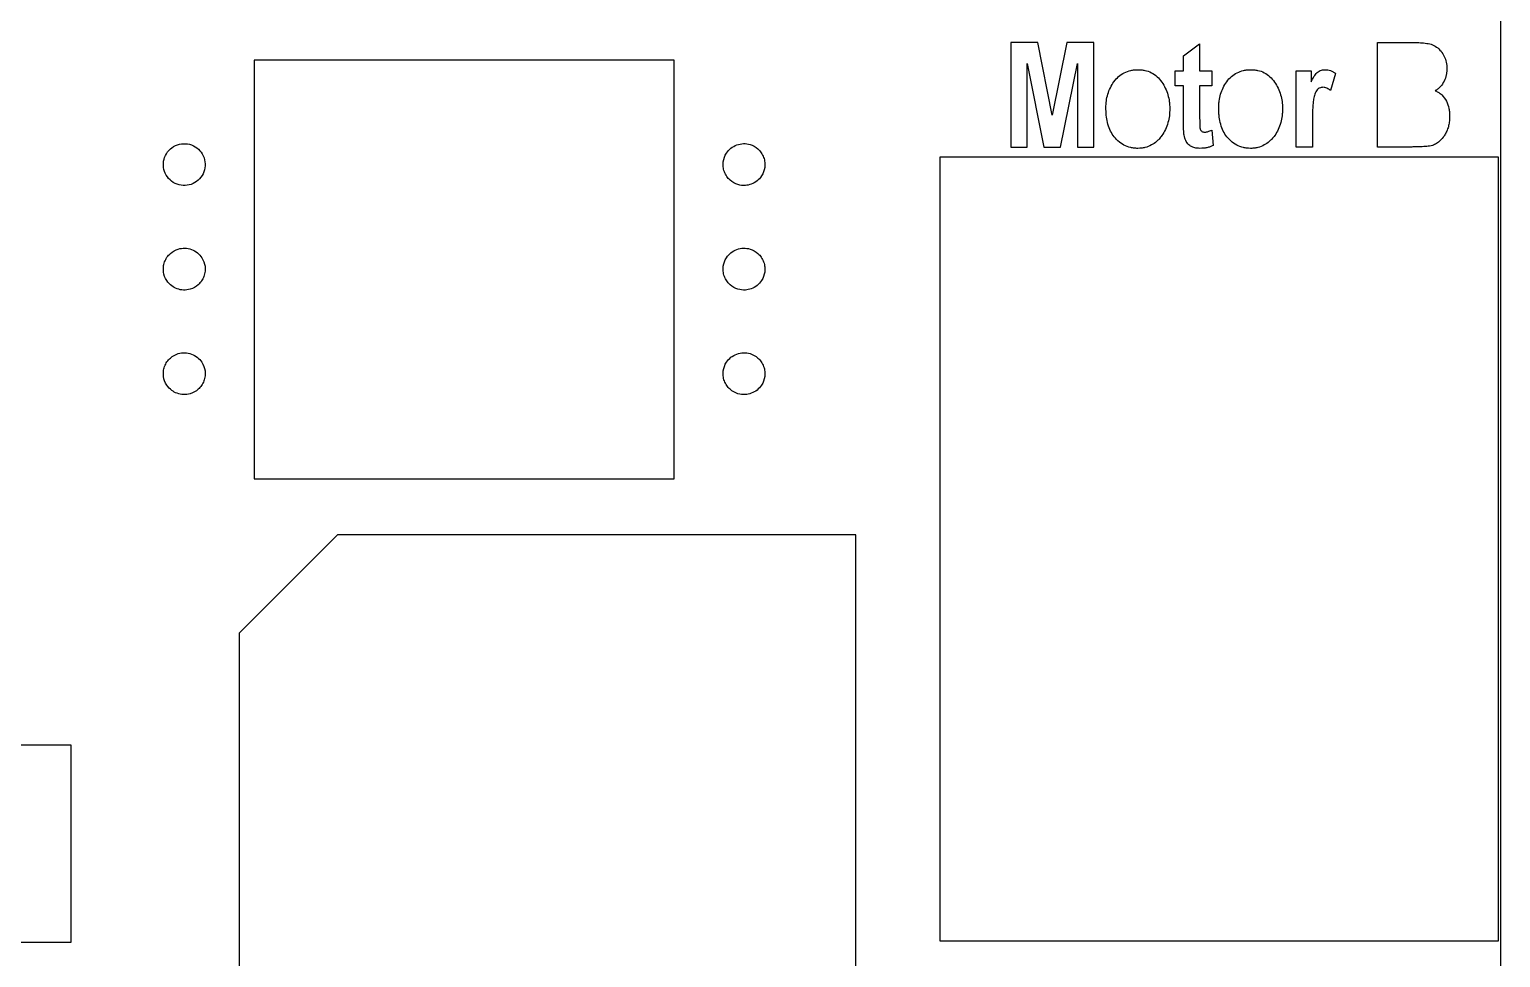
# Model space of a CAD drawing. Header units: millimetres. Extents: x -165 to 165, y -165 to 165.
# Drawn here: x -36.73 to -15.63, y -95.84 to -82.53 of the extents above; entities that cross this region are included whole.
import ezdxf

# ---------------------------------------------------------------- set-up
doc = ezdxf.new("R2010")
doc.units = ezdxf.units.MM
doc.layers.get('0').update_dxf_attribs({"linetype": 'CONTINUOUS'})

msp = doc.modelspace()

# ---------------------------------------------------------------- linework, layer by layer
for p, q in [((-20.18, -82.903), (-19.947, -82.732)), ((-19.947, -82.732), (-19.947, -83.122)), ((-17.395, -84.213), (-17.395, -82.713)), ((-17.395, -82.713), (-16.891, -82.713)), ((-20.18, -83.122), (-20.18, -82.903)), ((-20.297, -83.336), (-20.297, -83.122)), ((-20.297, -83.122), (-20.18, -83.122)), ((-19.947, -83.122), (-19.771, -83.122)), ((-19.771, -83.122), (-19.771, -83.336)), ((-18.564, -84.213), (-18.564, -83.122)), ((-18.564, -83.122), (-18.349, -83.122)), ((-18.349, -83.122), (-18.349, -83.277)), ((-17.999, -83.157), (-18.073, -83.403)), ((-20.18, -83.336), (-20.297, -83.336)), ((-20.18, -83.818), (-20.18, -83.336)), ((-19.771, -83.336), (-19.947, -83.336)), ((-19.947, -83.336), (-19.947, -83.787)), ((-18.33, -83.876), (-18.33, -84.213)), ((-19.773, -83.971), (-19.752, -84.189)), ((-18.33, -84.213), (-18.564, -84.213)), ((-16.975, -84.213), (-17.395, -84.213))]:
    msp.add_line(p, q)
for points in [[(-15.632, -104.844), (-58.632, -104.844), (-58.632, -61.844), (-15.632, -61.844)], [(-22.654, -84.213), (-22.421, -84.213), (-22.421, -83.013), (-22.181, -84.213), (-21.944, -84.213), (-21.7, -83.013), (-21.7, -84.213), (-21.466, -84.213), (-21.466, -82.713), (-21.849, -82.713), (-22.06, -83.756), (-22.268, -82.713), (-22.654, -82.713)], [(-33.506, -88.972), (-27.481, -88.972), (-27.481, -82.965), (-33.506, -82.965)], [(-15.662, -84.357), (-23.67, -84.357), (-23.67, -95.602), (-15.662, -95.602)], [(-24.876, -89.775), (-32.309, -89.775), (-33.718, -91.185), (-33.718, -97.409), (-32.512, -98.616), (-24.876, -98.616)], [(-38.141, -95.618), (-36.129, -95.618), (-36.129, -92.792), (-38.141, -92.792)]]:
    msp.add_lwpolyline(points, close=True)
for points, knots in [([(-16.891, -82.713), (-16.85, -82.713), (-16.821, -82.714), (-16.802, -82.715), (-16.775, -82.716), (-16.746, -82.718), (-16.715, -82.722), (-16.682, -82.726), (-16.653, -82.732), (-16.628, -82.739), (-16.6, -82.748), (-16.573, -82.761), (-16.549, -82.778), (-16.526, -82.795), (-16.505, -82.815), (-16.486, -82.839), (-16.468, -82.862), (-16.452, -82.887), (-16.439, -82.914), (-16.426, -82.94), (-16.416, -82.968), (-16.41, -82.997), (-16.407, -83.011), (-16.405, -83.026), (-16.404, -83.041), (-16.403, -83.051), (-16.402, -83.065), (-16.401, -83.085)], [0, 0, 0, 0, 0.125, 0.125, 0.125, 0.25, 0.25, 0.25, 0.375, 0.375, 0.375, 0.5, 0.5, 0.5, 0.625, 0.625, 0.625, 0.75, 0.75, 0.75, 0.875, 0.875, 0.875, 0.9375, 0.9375, 0.9375, 1, 1, 1, 1]), ([(-21.291, -83.652), (-21.29, -83.63), (-21.29, -83.613), (-21.289, -83.602), (-21.288, -83.585), (-21.286, -83.568), (-21.284, -83.553), (-21.28, -83.52), (-21.273, -83.487), (-21.263, -83.455), (-21.254, -83.424), (-21.242, -83.393), (-21.227, -83.362), (-21.212, -83.331), (-21.195, -83.302), (-21.176, -83.276), (-21.156, -83.248), (-21.133, -83.224), (-21.109, -83.202), (-21.085, -83.181), (-21.057, -83.162), (-21.027, -83.147), (-20.997, -83.132), (-20.966, -83.121), (-20.933, -83.113), (-20.916, -83.109), (-20.9, -83.107), (-20.884, -83.105), (-20.872, -83.104), (-20.856, -83.103), (-20.834, -83.103)], [0, 0, 0, 0, 0.0625, 0.0625, 0.0625, 0.125, 0.125, 0.125, 0.25, 0.25, 0.25, 0.375, 0.375, 0.375, 0.5, 0.5, 0.5, 0.625, 0.625, 0.625, 0.75, 0.75, 0.75, 0.875, 0.875, 0.875, 0.9375, 0.9375, 0.9375, 1, 1, 1, 1]), ([(-20.834, -83.103), (-20.811, -83.103), (-20.794, -83.104), (-20.783, -83.105), (-20.766, -83.107), (-20.749, -83.109), (-20.733, -83.113), (-20.699, -83.12), (-20.667, -83.131), (-20.638, -83.146), (-20.608, -83.162), (-20.581, -83.181), (-20.556, -83.204), (-20.533, -83.225), (-20.511, -83.251), (-20.49, -83.281), (-20.47, -83.308), (-20.453, -83.337), (-20.439, -83.368), (-20.423, -83.4), (-20.411, -83.431), (-20.403, -83.462), (-20.393, -83.493), (-20.387, -83.526), (-20.382, -83.561), (-20.379, -83.578), (-20.378, -83.594), (-20.377, -83.611), (-20.376, -83.622), (-20.376, -83.639), (-20.375, -83.661)], [0, 0, 0, 0, 0.0625, 0.0625, 0.0625, 0.125, 0.125, 0.125, 0.25, 0.25, 0.25, 0.375, 0.375, 0.375, 0.5, 0.5, 0.5, 0.625, 0.625, 0.625, 0.75, 0.75, 0.75, 0.875, 0.875, 0.875, 0.9375, 0.9375, 0.9375, 1, 1, 1, 1]), ([(-19.674, -83.652), (-19.673, -83.63), (-19.673, -83.613), (-19.672, -83.602), (-19.671, -83.585), (-19.67, -83.568), (-19.667, -83.553), (-19.663, -83.52), (-19.656, -83.487), (-19.647, -83.455), (-19.637, -83.424), (-19.625, -83.393), (-19.61, -83.362), (-19.595, -83.331), (-19.578, -83.302), (-19.559, -83.276), (-19.539, -83.248), (-19.517, -83.224), (-19.492, -83.202), (-19.468, -83.181), (-19.44, -83.162), (-19.41, -83.147), (-19.38, -83.132), (-19.349, -83.121), (-19.316, -83.113), (-19.3, -83.109), (-19.283, -83.107), (-19.267, -83.105), (-19.256, -83.104), (-19.239, -83.103), (-19.217, -83.103)], [0, 0, 0, 0, 0.0625, 0.0625, 0.0625, 0.125, 0.125, 0.125, 0.25, 0.25, 0.25, 0.375, 0.375, 0.375, 0.5, 0.5, 0.5, 0.625, 0.625, 0.625, 0.75, 0.75, 0.75, 0.875, 0.875, 0.875, 0.9375, 0.9375, 0.9375, 1, 1, 1, 1]), ([(-19.217, -83.103), (-19.194, -83.103), (-19.178, -83.104), (-19.166, -83.105), (-19.149, -83.107), (-19.133, -83.109), (-19.116, -83.113), (-19.082, -83.12), (-19.05, -83.131), (-19.021, -83.146), (-18.991, -83.162), (-18.964, -83.181), (-18.939, -83.204), (-18.916, -83.225), (-18.894, -83.251), (-18.873, -83.281), (-18.854, -83.308), (-18.837, -83.337), (-18.822, -83.368), (-18.807, -83.4), (-18.794, -83.431), (-18.786, -83.462), (-18.777, -83.493), (-18.77, -83.526), (-18.765, -83.561), (-18.763, -83.578), (-18.761, -83.594), (-18.76, -83.611), (-18.759, -83.622), (-18.759, -83.639), (-18.758, -83.661)], [0, 0, 0, 0, 0.0625, 0.0625, 0.0625, 0.125, 0.125, 0.125, 0.25, 0.25, 0.25, 0.375, 0.375, 0.375, 0.5, 0.5, 0.5, 0.625, 0.625, 0.625, 0.75, 0.75, 0.75, 0.875, 0.875, 0.875, 0.9375, 0.9375, 0.9375, 1, 1, 1, 1]), ([(-18.349, -83.277), (-18.334, -83.248), (-18.323, -83.228), (-18.315, -83.215), (-18.311, -83.208), (-18.305, -83.198), (-18.296, -83.186), (-18.288, -83.175), (-18.281, -83.166), (-18.274, -83.158), (-18.265, -83.148), (-18.257, -83.14), (-18.249, -83.134), (-18.24, -83.127), (-18.23, -83.121), (-18.218, -83.116), (-18.208, -83.112), (-18.196, -83.108), (-18.185, -83.106), (-18.177, -83.104), (-18.165, -83.103), (-18.15, -83.103)], [0, 0, 0, 0, 0.25, 0.25, 0.25, 0.375, 0.375, 0.375, 0.5, 0.5, 0.5, 0.625, 0.625, 0.625, 0.75, 0.75, 0.75, 0.875, 0.875, 0.875, 1, 1, 1, 1]), ([(-18.15, -83.103), (-18.132, -83.103), (-18.118, -83.105), (-18.109, -83.106), (-18.097, -83.108), (-18.084, -83.112), (-18.07, -83.117), (-18.057, -83.122), (-18.044, -83.128), (-18.033, -83.135), (-18.025, -83.139), (-18.014, -83.147), (-17.999, -83.157)], [0, 0, 0, 0, 0.25, 0.25, 0.25, 0.5, 0.5, 0.5, 0.75, 0.75, 0.75, 1, 1, 1, 1]), ([(-16.401, -83.085), (-16.402, -83.106), (-16.403, -83.122), (-16.404, -83.132), (-16.405, -83.148), (-16.408, -83.164), (-16.411, -83.179), (-16.418, -83.21), (-16.428, -83.239), (-16.443, -83.268), (-16.457, -83.297), (-16.475, -83.323), (-16.495, -83.346), (-16.507, -83.359), (-16.518, -83.37), (-16.529, -83.379), (-16.538, -83.386), (-16.551, -83.394), (-16.569, -83.405)], [0, 0, 0, 0, 0.125, 0.125, 0.125, 0.25, 0.25, 0.25, 0.5, 0.5, 0.5, 0.75, 0.75, 0.75, 0.875, 0.875, 0.875, 1, 1, 1, 1]), ([(-18.179, -83.356), (-18.187, -83.356), (-18.193, -83.357), (-18.198, -83.357), (-18.203, -83.358), (-18.209, -83.359), (-18.215, -83.362), (-18.227, -83.366), (-18.238, -83.372), (-18.248, -83.379), (-18.266, -83.393), (-18.28, -83.413), (-18.291, -83.438), (-18.299, -83.459), (-18.306, -83.482), (-18.311, -83.509), (-18.315, -83.529), (-18.318, -83.553), (-18.321, -83.582), (-18.324, -83.619), (-18.327, -83.668), (-18.328, -83.729), (-18.329, -83.758), (-18.33, -83.807), (-18.33, -83.876)], [0, 0, 0, 0, 0.03125, 0.03125, 0.03125, 0.0625, 0.0625, 0.0625, 0.125, 0.125, 0.125, 0.25, 0.25, 0.25, 0.375, 0.375, 0.375, 0.5, 0.5, 0.5, 0.75, 0.75, 0.75, 1, 1, 1, 1]), ([(-18.073, -83.403), (-18.083, -83.395), (-18.091, -83.389), (-18.096, -83.385), (-18.104, -83.379), (-18.113, -83.375), (-18.122, -83.37), (-18.132, -83.365), (-18.141, -83.362), (-18.15, -83.36), (-18.156, -83.358), (-18.166, -83.357), (-18.179, -83.356)], [0, 0, 0, 0, 0.25, 0.25, 0.25, 0.5, 0.5, 0.5, 0.75, 0.75, 0.75, 1, 1, 1, 1]), ([(-16.569, -83.405), (-16.546, -83.416), (-16.53, -83.424), (-16.519, -83.431), (-16.503, -83.441), (-16.489, -83.452), (-16.475, -83.466), (-16.449, -83.491), (-16.427, -83.521), (-16.409, -83.555), (-16.393, -83.587), (-16.381, -83.622), (-16.373, -83.661), (-16.369, -83.68), (-16.366, -83.698), (-16.365, -83.717), (-16.364, -83.729), (-16.363, -83.748), (-16.362, -83.772)], [0, 0, 0, 0, 0.125, 0.125, 0.125, 0.25, 0.25, 0.25, 0.5, 0.5, 0.5, 0.75, 0.75, 0.75, 0.875, 0.875, 0.875, 1, 1, 1, 1]), ([(-20.832, -84.232), (-20.855, -84.232), (-20.873, -84.231), (-20.884, -84.23), (-20.901, -84.228), (-20.919, -84.225), (-20.936, -84.221), (-20.97, -84.213), (-21.002, -84.201), (-21.033, -84.185), (-21.063, -84.169), (-21.092, -84.149), (-21.118, -84.125), (-21.145, -84.101), (-21.168, -84.075), (-21.187, -84.048), (-21.224, -83.995), (-21.252, -83.932), (-21.269, -83.859), (-21.277, -83.827), (-21.282, -83.793), (-21.286, -83.756), (-21.288, -83.739), (-21.289, -83.722), (-21.289, -83.704), (-21.29, -83.693), (-21.29, -83.675), (-21.291, -83.652)], [0, 0, 0, 0, 0.0625, 0.0625, 0.0625, 0.125, 0.125, 0.125, 0.25, 0.25, 0.25, 0.375, 0.375, 0.375, 0.5, 0.5, 0.5, 0.75, 0.75, 0.75, 0.875, 0.875, 0.875, 0.9375, 0.9375, 0.9375, 1, 1, 1, 1]), ([(-20.375, -83.661), (-20.375, -83.684), (-20.376, -83.701), (-20.377, -83.712), (-20.378, -83.729), (-20.379, -83.745), (-20.381, -83.763), (-20.386, -83.797), (-20.392, -83.83), (-20.402, -83.863), (-20.421, -83.931), (-20.45, -83.993), (-20.487, -84.047), (-20.499, -84.064), (-20.513, -84.082), (-20.529, -84.099), (-20.539, -84.111), (-20.551, -84.122), (-20.565, -84.134), (-20.587, -84.153), (-20.611, -84.169), (-20.637, -84.183), (-20.667, -84.199), (-20.698, -84.212), (-20.731, -84.22), (-20.748, -84.224), (-20.765, -84.228), (-20.782, -84.229), (-20.793, -84.23), (-20.81, -84.232), (-20.832, -84.232)], [0, 0, 0, 0, 0.0625, 0.0625, 0.0625, 0.125, 0.125, 0.125, 0.25, 0.25, 0.25, 0.5, 0.5, 0.5, 0.581633, 0.581633, 0.581633, 0.642857, 0.642857, 0.642857, 0.75, 0.75, 0.75, 0.875, 0.875, 0.875, 0.9375, 0.9375, 0.9375, 1, 1, 1, 1]), ([(-19.216, -84.232), (-19.239, -84.232), (-19.256, -84.231), (-19.267, -84.23), (-19.285, -84.228), (-19.302, -84.225), (-19.319, -84.221), (-19.353, -84.213), (-19.385, -84.201), (-19.416, -84.185), (-19.446, -84.169), (-19.475, -84.149), (-19.501, -84.125), (-19.528, -84.101), (-19.551, -84.075), (-19.57, -84.048), (-19.608, -83.995), (-19.635, -83.932), (-19.652, -83.859), (-19.66, -83.827), (-19.665, -83.793), (-19.669, -83.756), (-19.671, -83.739), (-19.672, -83.722), (-19.673, -83.704), (-19.673, -83.693), (-19.674, -83.675), (-19.674, -83.652)], [0, 0, 0, 0, 0.0625, 0.0625, 0.0625, 0.125, 0.125, 0.125, 0.25, 0.25, 0.25, 0.375, 0.375, 0.375, 0.5, 0.5, 0.5, 0.75, 0.75, 0.75, 0.875, 0.875, 0.875, 0.9375, 0.9375, 0.9375, 1, 1, 1, 1]), ([(-18.758, -83.661), (-18.759, -83.684), (-18.759, -83.701), (-18.76, -83.712), (-18.761, -83.729), (-18.762, -83.745), (-18.765, -83.763), (-18.769, -83.797), (-18.776, -83.83), (-18.785, -83.863), (-18.804, -83.931), (-18.833, -83.993), (-18.87, -84.047), (-18.882, -84.064), (-18.896, -84.082), (-18.912, -84.099), (-18.923, -84.111), (-18.935, -84.122), (-18.948, -84.134), (-18.97, -84.153), (-18.994, -84.169), (-19.02, -84.183), (-19.05, -84.199), (-19.081, -84.212), (-19.115, -84.22), (-19.131, -84.224), (-19.148, -84.228), (-19.165, -84.229), (-19.176, -84.23), (-19.193, -84.232), (-19.216, -84.232)], [0, 0, 0, 0, 0.0625, 0.0625, 0.0625, 0.125, 0.125, 0.125, 0.25, 0.25, 0.25, 0.5, 0.5, 0.5, 0.581633, 0.581633, 0.581633, 0.642857, 0.642857, 0.642857, 0.75, 0.75, 0.75, 0.875, 0.875, 0.875, 0.9375, 0.9375, 0.9375, 1, 1, 1, 1]), ([(-20.166, -84.063), (-20.169, -84.049), (-20.171, -84.038), (-20.172, -84.028), (-20.173, -84.019), (-20.174, -84.008), (-20.175, -83.993), (-20.176, -83.978), (-20.177, -83.961), (-20.178, -83.941), (-20.179, -83.916), (-20.18, -83.892), (-20.18, -83.87), (-20.18, -83.859), (-20.18, -83.842), (-20.18, -83.818)], [0, 0, 0, 0, 0.142857, 0.142857, 0.142857, 0.285714, 0.285714, 0.285714, 0.5, 0.5, 0.5, 0.785714, 0.785714, 0.785714, 1, 1, 1, 1]), ([(-19.947, -83.787), (-19.947, -83.811), (-19.946, -83.839), (-19.946, -83.872), (-19.945, -83.899), (-19.944, -83.918), (-19.943, -83.929), (-19.942, -83.935), (-19.942, -83.94), (-19.942, -83.943), (-19.941, -83.947), (-19.94, -83.951), (-19.939, -83.957)], [0, 0, 0, 0, 0.5, 0.5, 0.5, 0.833333, 0.833333, 0.833333, 0.916667, 0.916667, 0.916667, 1, 1, 1, 1]), ([(-16.362, -83.772), (-16.363, -83.801), (-16.364, -83.823), (-16.366, -83.839), (-16.368, -83.86), (-16.372, -83.882), (-16.377, -83.905), (-16.382, -83.926), (-16.388, -83.947), (-16.397, -83.969), (-16.405, -83.99), (-16.415, -84.01), (-16.426, -84.029), (-16.435, -84.044), (-16.445, -84.059), (-16.456, -84.073), (-16.473, -84.096), (-16.492, -84.116), (-16.511, -84.132), (-16.529, -84.147), (-16.547, -84.16), (-16.565, -84.17), (-16.575, -84.176), (-16.585, -84.18), (-16.596, -84.184), (-16.603, -84.187), (-16.614, -84.19), (-16.628, -84.194)], [0, 0, 0, 0, 0.125, 0.125, 0.125, 0.25, 0.25, 0.25, 0.375, 0.375, 0.375, 0.5, 0.5, 0.5, 0.6, 0.6, 0.6, 0.75, 0.75, 0.75, 0.875, 0.875, 0.875, 0.9375, 0.9375, 0.9375, 1, 1, 1, 1]), ([(-34.61, -84.746), (-34.648, -84.732), (-34.681, -84.712), (-34.71, -84.685), (-34.739, -84.658), (-34.762, -84.627), (-34.779, -84.59), (-34.795, -84.554), (-34.805, -84.516), (-34.806, -84.476), (-34.808, -84.436), (-34.801, -84.398), (-34.788, -84.361), (-34.774, -84.324), (-34.754, -84.291), (-34.727, -84.261), (-34.7, -84.232), (-34.669, -84.209), (-34.632, -84.192), (-34.596, -84.176), (-34.558, -84.166), (-34.518, -84.165), (-34.479, -84.163), (-34.441, -84.169), (-34.403, -84.183)], [0, 0, 0, 0, 0.0625, 0.0625, 0.0625, 0.125, 0.125, 0.125, 0.1875, 0.1875, 0.1875, 0.25, 0.25, 0.25, 0.3125, 0.3125, 0.3125, 0.375, 0.375, 0.375, 0.4375, 0.4375, 0.4375, 0.5, 0.5, 0.5, 0.5]), ([(-26.584, -84.183), (-26.521, -84.16), (-26.458, -84.158), (-26.394, -84.177), (-26.352, -84.19), (-26.314, -84.211), (-26.281, -84.241), (-26.263, -84.257), (-26.247, -84.275), (-26.233, -84.295), (-26.219, -84.316), (-26.207, -84.338), (-26.199, -84.361), (-26.19, -84.384), (-26.185, -84.409), (-26.182, -84.433), (-26.18, -84.458), (-26.18, -84.482), (-26.183, -84.506), (-26.19, -84.55), (-26.205, -84.591), (-26.229, -84.628), (-26.265, -84.684), (-26.315, -84.723), (-26.377, -84.746)], [0.5, 0.5, 0.5, 0.5, 0.625, 0.625, 0.625, 0.6875, 0.6875, 0.6875, 0.71875, 0.71875, 0.71875, 0.75, 0.75, 0.75, 0.78125, 0.78125, 0.78125, 0.8125, 0.8125, 0.8125, 0.875, 0.875, 0.875, 1, 1, 1, 1]), ([(-19.942, -84.232), (-19.959, -84.232), (-19.972, -84.231), (-19.981, -84.23), (-19.993, -84.229), (-20.006, -84.227), (-20.018, -84.223), (-20.037, -84.219), (-20.053, -84.213), (-20.066, -84.205), (-20.074, -84.201), (-20.081, -84.197), (-20.088, -84.191), (-20.108, -84.176), (-20.125, -84.157), (-20.138, -84.134), (-20.145, -84.123), (-20.15, -84.111), (-20.155, -84.1), (-20.158, -84.092), (-20.161, -84.079), (-20.166, -84.063)], [0, 0, 0, 0, 0.125, 0.125, 0.125, 0.25, 0.25, 0.25, 0.416667, 0.416667, 0.416667, 0.5, 0.5, 0.5, 0.75, 0.75, 0.75, 0.875, 0.875, 0.875, 1, 1, 1, 1]), ([(-19.939, -83.957), (-19.935, -83.965), (-19.932, -83.971), (-19.929, -83.975), (-19.925, -83.98), (-19.92, -83.985), (-19.914, -83.988), (-19.908, -83.992), (-19.902, -83.995), (-19.895, -83.996), (-19.891, -83.997), (-19.884, -83.998), (-19.875, -83.999)], [0, 0, 0, 0, 0.25, 0.25, 0.25, 0.5, 0.5, 0.5, 0.75, 0.75, 0.75, 1, 1, 1, 1]), ([(-19.875, -83.999), (-19.864, -83.998), (-19.855, -83.997), (-19.849, -83.996), (-19.841, -83.994), (-19.832, -83.992), (-19.823, -83.989), (-19.811, -83.985), (-19.795, -83.979), (-19.773, -83.971)], [0, 0, 0, 0, 0.25, 0.25, 0.25, 0.5, 0.5, 0.5, 0.9999999, 0.9999999, 0.9999999, 0.9999999]), ([(-34.403, -84.183), (-34.365, -84.197), (-34.332, -84.217), (-34.303, -84.244), (-34.274, -84.271), (-34.251, -84.302), (-34.234, -84.339), (-34.217, -84.375), (-34.208, -84.413), (-34.207, -84.453), (-34.205, -84.493), (-34.211, -84.531), (-34.225, -84.568), (-34.238, -84.605), (-34.259, -84.638), (-34.286, -84.668), (-34.312, -84.697), (-34.344, -84.72), (-34.38, -84.737), (-34.417, -84.754), (-34.455, -84.763), (-34.494, -84.765), (-34.534, -84.766), (-34.572, -84.76), (-34.61, -84.746)], [0, 0, 0, 0, 0.0625, 0.0625, 0.0625, 0.125, 0.125, 0.125, 0.1875, 0.1875, 0.1875, 0.25, 0.25, 0.25, 0.3125, 0.3125, 0.3125, 0.375, 0.375, 0.375, 0.4375, 0.4375, 0.4375, 0.5, 0.5, 0.5, 0.5]), ([(-26.377, -84.746), (-26.405, -84.756), (-26.432, -84.762), (-26.461, -84.764), (-26.497, -84.767), (-26.532, -84.762), (-26.567, -84.752), (-26.61, -84.739), (-26.647, -84.718), (-26.68, -84.688), (-26.698, -84.672), (-26.714, -84.654), (-26.728, -84.634), (-26.742, -84.613), (-26.754, -84.591), (-26.762, -84.568), (-26.771, -84.545), (-26.776, -84.521), (-26.779, -84.496), (-26.781, -84.471), (-26.781, -84.447), (-26.778, -84.423), (-26.772, -84.379), (-26.756, -84.338), (-26.732, -84.301), (-26.696, -84.245), (-26.646, -84.206), (-26.584, -84.183)], [0, 0, 0, 0, 0.0625, 0.0625, 0.0625, 0.125, 0.125, 0.125, 0.1875, 0.1875, 0.1875, 0.21875, 0.21875, 0.21875, 0.25, 0.25, 0.25, 0.28125, 0.28125, 0.28125, 0.3125, 0.3125, 0.3125, 0.375, 0.375, 0.375, 0.5, 0.5, 0.5, 0.5]), ([(-19.752, -84.189), (-19.772, -84.198), (-19.787, -84.205), (-19.797, -84.209), (-19.811, -84.214), (-19.827, -84.218), (-19.845, -84.222), (-19.862, -84.226), (-19.878, -84.228), (-19.893, -84.23), (-19.904, -84.231), (-19.92, -84.232), (-19.942, -84.232)], [0.0000001, 0.0000001, 0.0000001, 0.0000001, 0.25, 0.25, 0.25, 0.5, 0.5, 0.5, 0.75, 0.75, 0.75, 1, 1, 1, 1]), ([(-16.628, -84.194), (-16.645, -84.198), (-16.659, -84.2), (-16.671, -84.202), (-16.681, -84.203), (-16.695, -84.204), (-16.714, -84.206), (-16.74, -84.208), (-16.769, -84.209), (-16.801, -84.21), (-16.835, -84.211), (-16.865, -84.212), (-16.888, -84.212), (-16.908, -84.213), (-16.937, -84.213), (-16.975, -84.213)], [0, 0, 0, 0, 0.125, 0.125, 0.125, 0.25, 0.25, 0.25, 0.5, 0.5, 0.5, 0.75, 0.75, 0.75, 1, 1, 1, 1]), ([(-34.61, -86.246), (-34.637, -86.236), (-34.663, -86.222), (-34.685, -86.206), (-34.714, -86.184), (-34.738, -86.158), (-34.758, -86.128), (-34.782, -86.09), (-34.798, -86.049), (-34.803, -86.006), (-34.807, -85.982), (-34.807, -85.958), (-34.805, -85.933), (-34.802, -85.908), (-34.796, -85.884), (-34.788, -85.861), (-34.779, -85.838), (-34.768, -85.816), (-34.754, -85.795), (-34.739, -85.774), (-34.724, -85.756), (-34.706, -85.741), (-34.673, -85.711), (-34.635, -85.69), (-34.592, -85.677), (-34.528, -85.658), (-34.465, -85.66), (-34.403, -85.683)], [0, 0, 0, 0, 0.0625, 0.0625, 0.0625, 0.125, 0.125, 0.125, 0.1875, 0.1875, 0.1875, 0.21875, 0.21875, 0.21875, 0.25, 0.25, 0.25, 0.28125, 0.28125, 0.28125, 0.3125, 0.3125, 0.3125, 0.375, 0.375, 0.375, 0.5, 0.5, 0.5, 0.5]), ([(-34.403, -85.683), (-34.34, -85.706), (-34.29, -85.746), (-34.255, -85.801), (-34.23, -85.839), (-34.215, -85.88), (-34.209, -85.923), (-34.206, -85.947), (-34.206, -85.972), (-34.208, -85.996), (-34.211, -86.021), (-34.216, -86.045), (-34.225, -86.068), (-34.233, -86.092), (-34.245, -86.114), (-34.259, -86.134), (-34.273, -86.155), (-34.289, -86.173), (-34.307, -86.188), (-34.34, -86.218), (-34.378, -86.239), (-34.42, -86.252), (-34.484, -86.271), (-34.547, -86.269), (-34.61, -86.246)], [0, 0, 0, 0, 0.125, 0.125, 0.125, 0.1875, 0.1875, 0.1875, 0.21875, 0.21875, 0.21875, 0.25, 0.25, 0.25, 0.28125, 0.28125, 0.28125, 0.3125, 0.3125, 0.3125, 0.375, 0.375, 0.375, 0.5, 0.5, 0.5, 0.5]), ([(-26.377, -86.246), (-26.405, -86.256), (-26.432, -86.262), (-26.461, -86.264), (-26.497, -86.267), (-26.532, -86.262), (-26.567, -86.252), (-26.61, -86.239), (-26.647, -86.218), (-26.68, -86.188), (-26.698, -86.172), (-26.714, -86.154), (-26.728, -86.134), (-26.742, -86.113), (-26.754, -86.091), (-26.762, -86.068), (-26.771, -86.045), (-26.776, -86.021), (-26.779, -85.996), (-26.781, -85.971), (-26.781, -85.947), (-26.778, -85.923), (-26.772, -85.879), (-26.756, -85.838), (-26.732, -85.801), (-26.696, -85.745), (-26.646, -85.706), (-26.584, -85.683)], [0, 0, 0, 0, 0.0625, 0.0625, 0.0625, 0.125, 0.125, 0.125, 0.1875, 0.1875, 0.1875, 0.21875, 0.21875, 0.21875, 0.25, 0.25, 0.25, 0.28125, 0.28125, 0.28125, 0.3125, 0.3125, 0.3125, 0.375, 0.375, 0.375, 0.5, 0.5, 0.5, 0.5]), ([(-26.584, -85.683), (-26.521, -85.66), (-26.458, -85.658), (-26.394, -85.677), (-26.352, -85.69), (-26.314, -85.711), (-26.281, -85.741), (-26.263, -85.757), (-26.247, -85.775), (-26.233, -85.795), (-26.219, -85.816), (-26.207, -85.838), (-26.199, -85.861), (-26.19, -85.884), (-26.185, -85.909), (-26.182, -85.933), (-26.18, -85.958), (-26.18, -85.982), (-26.183, -86.006), (-26.19, -86.05), (-26.205, -86.091), (-26.229, -86.128), (-26.265, -86.184), (-26.315, -86.223), (-26.377, -86.246)], [0.5, 0.5, 0.5, 0.5, 0.625, 0.625, 0.625, 0.6875, 0.6875, 0.6875, 0.71875, 0.71875, 0.71875, 0.75, 0.75, 0.75, 0.78125, 0.78125, 0.78125, 0.8125, 0.8125, 0.8125, 0.875, 0.875, 0.875, 1, 1, 1, 1]), ([(-34.61, -87.746), (-34.637, -87.736), (-34.663, -87.722), (-34.685, -87.706), (-34.714, -87.684), (-34.738, -87.658), (-34.758, -87.628), (-34.782, -87.59), (-34.798, -87.549), (-34.803, -87.506), (-34.807, -87.482), (-34.807, -87.458), (-34.805, -87.433), (-34.802, -87.408), (-34.796, -87.384), (-34.788, -87.361), (-34.779, -87.338), (-34.768, -87.316), (-34.754, -87.295), (-34.739, -87.274), (-34.724, -87.256), (-34.706, -87.241), (-34.673, -87.211), (-34.635, -87.19), (-34.592, -87.177), (-34.528, -87.158), (-34.465, -87.16), (-34.403, -87.183)], [0, 0, 0, 0, 0.0625, 0.0625, 0.0625, 0.125, 0.125, 0.125, 0.1875, 0.1875, 0.1875, 0.21875, 0.21875, 0.21875, 0.25, 0.25, 0.25, 0.28125, 0.28125, 0.28125, 0.3125, 0.3125, 0.3125, 0.375, 0.375, 0.375, 0.5, 0.5, 0.5, 0.5]), ([(-34.403, -87.183), (-34.34, -87.206), (-34.29, -87.246), (-34.255, -87.301), (-34.23, -87.339), (-34.215, -87.38), (-34.209, -87.423), (-34.206, -87.447), (-34.206, -87.472), (-34.208, -87.496), (-34.211, -87.521), (-34.216, -87.545), (-34.225, -87.568), (-34.233, -87.592), (-34.245, -87.614), (-34.259, -87.634), (-34.273, -87.655), (-34.289, -87.673), (-34.307, -87.688), (-34.34, -87.718), (-34.378, -87.739), (-34.42, -87.752), (-34.484, -87.771), (-34.547, -87.769), (-34.61, -87.746)], [0, 0, 0, 0, 0.125, 0.125, 0.125, 0.1875, 0.1875, 0.1875, 0.21875, 0.21875, 0.21875, 0.25, 0.25, 0.25, 0.28125, 0.28125, 0.28125, 0.3125, 0.3125, 0.3125, 0.375, 0.375, 0.375, 0.5, 0.5, 0.5, 0.5]), ([(-26.377, -87.746), (-26.405, -87.756), (-26.432, -87.762), (-26.461, -87.764), (-26.497, -87.767), (-26.532, -87.762), (-26.567, -87.752), (-26.61, -87.739), (-26.647, -87.718), (-26.68, -87.688), (-26.698, -87.672), (-26.714, -87.654), (-26.728, -87.634), (-26.742, -87.613), (-26.754, -87.591), (-26.762, -87.568), (-26.771, -87.545), (-26.776, -87.521), (-26.779, -87.496), (-26.781, -87.471), (-26.781, -87.447), (-26.778, -87.423), (-26.772, -87.379), (-26.756, -87.338), (-26.732, -87.301), (-26.696, -87.245), (-26.646, -87.206), (-26.584, -87.183)], [0, 0, 0, 0, 0.0625, 0.0625, 0.0625, 0.125, 0.125, 0.125, 0.1875, 0.1875, 0.1875, 0.21875, 0.21875, 0.21875, 0.25, 0.25, 0.25, 0.28125, 0.28125, 0.28125, 0.3125, 0.3125, 0.3125, 0.375, 0.375, 0.375, 0.5, 0.5, 0.5, 0.5]), ([(-26.584, -87.183), (-26.521, -87.16), (-26.458, -87.158), (-26.394, -87.177), (-26.352, -87.19), (-26.314, -87.211), (-26.281, -87.241), (-26.263, -87.257), (-26.247, -87.275), (-26.233, -87.295), (-26.219, -87.316), (-26.207, -87.338), (-26.199, -87.361), (-26.19, -87.384), (-26.185, -87.409), (-26.182, -87.433), (-26.18, -87.458), (-26.18, -87.482), (-26.183, -87.506), (-26.19, -87.55), (-26.205, -87.591), (-26.229, -87.628), (-26.265, -87.684), (-26.315, -87.723), (-26.377, -87.746)], [0.5, 0.5, 0.5, 0.5, 0.625, 0.625, 0.625, 0.6875, 0.6875, 0.6875, 0.71875, 0.71875, 0.71875, 0.75, 0.75, 0.75, 0.78125, 0.78125, 0.78125, 0.8125, 0.8125, 0.8125, 0.875, 0.875, 0.875, 1, 1, 1, 1])]:
    msp.add_open_spline(points, degree=3, knots=knots)

doc.saveas('drawing.dxf')
